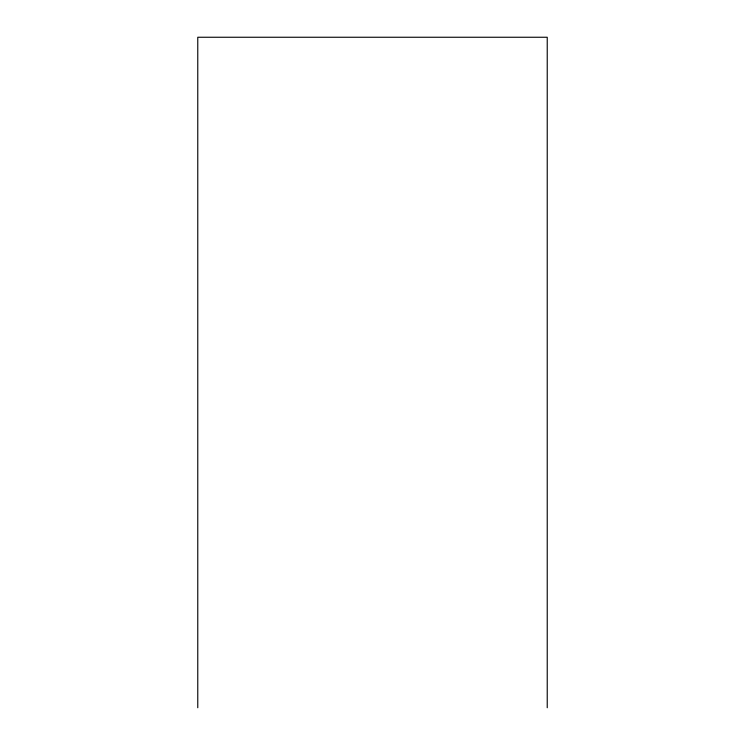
<?xml version="1.0" encoding="UTF-8"?>
<svg xmlns="http://www.w3.org/2000/svg" width="745" height="745" viewBox="0 0 745 745"><rect width="100%" height="100%" fill="white"/><g stroke="black" fill="none" stroke-linecap="round" stroke-linejoin="round"><path stroke-width="1.12" d="M547.23 707.75L547.23 37.25L197.77 37.25L197.77 707.75"/></g></svg>
